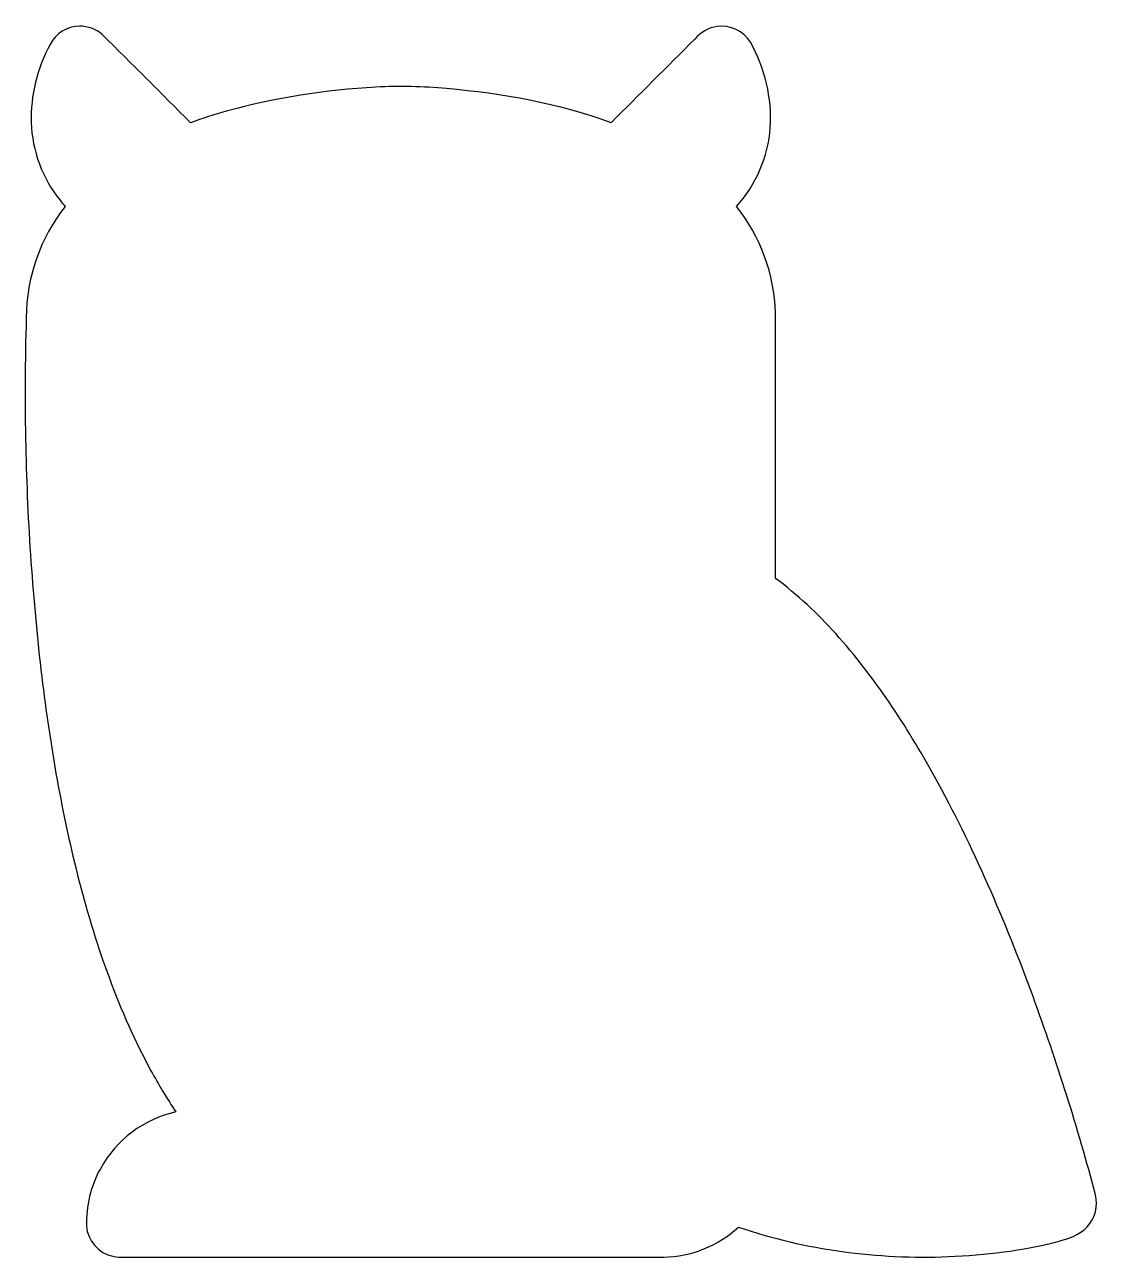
# Model space of a CAD drawing. Extents: x 0 to 82.3, y -0.2 to 94.4.
import ezdxf

# ---------------------------------------------------------------- set-up
doc = ezdxf.new("R2010")
doc.units = 0
doc.layers.get('0').update_dxf_attribs({"linetype": 'CONTINUOUS'})

msp = doc.modelspace()

# ---------------------------------------------------------------- linework, layer by layer
at = {"color": 7}
msp.add_lwpolyline([(4.168792, 94.327747)], close=True, dxfattribs=at)
for points in [[(4.168792, 94.327742), (3.23476, 94.311523), (2.329244, 93.763002), (1.909025, 92.923875)], [(5.913963, 93.68359), (5.43589, 94.109876), (4.80565, 94.327186), (4.168792, 94.327747)], [(12.688173, 86.925094), (10.429432, 89.177154), (8.185373, 91.444724), (5.913963, 93.68359)], [(53.051303, 94.303781), (52.378763, 94.222194), (51.774243, 93.844724), (51.330711, 93.343026)], [(55.585874, 93.106144), (55.067251, 93.954285), (54.035828, 94.440394), (53.051303, 94.303781)], [(1.909025, 92.923875), (0.928156, 91.097689), (0.409176, 89.013723), (0.468382, 86.938881)], [(51.330711, 93.343026), (49.188268, 91.204324), (47.048102, 89.064), (44.907927, 86.923027)], [(57.107586, 86.54335), (57.260341, 88.817122), (56.695402, 91.122059), (55.585874, 93.106144)], [(26.889323, 89.651018), (23.016855, 89.433988), (19.156381, 88.85374), (15.41824, 87.809353)], [(32.296784, 89.542038), (30.499431, 89.697664), (28.691242, 89.771152), (26.889323, 89.651018)], [(44.907927, 86.923027), (40.858861, 88.402208), (36.581549, 89.170709), (32.296784, 89.542038)], [(15.41824, 87.809353), (14.49762, 87.548823), (13.585323, 87.257847), (12.688173, 86.925094)], [(0.468382, 86.938881), (0.539351, 84.785392), (1.321319, 82.66316), (2.676854, 80.986841)], [(54.528533, 80.516697), (56.008763, 82.17607), (56.960256, 84.317706), (57.107586, 86.54335)], [(3.074285, 80.512041), (1.159182, 78.112033), (0.092647, 75.057634), (0.084, 71.988091)], [(2.676854, 80.986841), (2.804314, 80.824471), (2.937529, 80.666592), (3.074285, 80.512041)], [(57.51246, 72.382145), (57.424512, 75.319786), (56.358183, 78.217523), (54.528533, 80.516697)], [(0.084, 71.988091), (-0.002931, 68.710288), (-0.032287, 65.43057), (0.043612, 62.15223)], [(57.519048, 52.012482), (57.517461, 58.802347), (57.524393, 65.592405), (57.51246, 72.382145)], [(0.043612, 62.15223), (0.170786, 56.240922), (0.584095, 50.336946), (1.277506, 44.463805)], [(62.122536, 47.780308), (60.729279, 49.33518), (59.19429, 50.765116), (57.519048, 52.012482)], [(69.696076, 36.84097), (67.540739, 40.722793), (65.095903, 44.47112), (62.122536, 47.780308)], [(1.277506, 44.463805), (1.918039, 39.191551), (2.820073, 33.943808), (4.146721, 28.798575)], [(77.248462, 19.971786), (75.120931, 25.757405), (72.680005, 31.441621), (69.696076, 36.84097)], [(4.146721, 28.798575), (5.453287, 23.785782), (7.163509, 18.846372), (9.645463, 14.28608)], [(82.028368, 4.786219), (80.685978, 9.922303), (79.072871, 14.986708), (77.248462, 19.971786)], [(9.645463, 14.28608), (10.237487, 13.207141), (10.872657, 12.151498), (11.561108, 11.131232)], [(11.561108, 11.131232), (9.123086, 10.60736), (6.951797, 8.979314), (5.767469, 6.784565)], [(5.767469, 6.784565), (5.03598, 5.445948), (4.655374, 3.910559), (4.703743, 2.385)], [(81.394088, 2.326085), (82.014499, 2.965322), (82.250753, 3.927326), (82.028368, 4.786219)], [(4.703743, 2.385), (4.781927, 1.281105), (5.643075, 0.286348), (6.731944, 0.071438)], [(48.943208, 0.008771), (51.047763, 0.04654), (53.12796, 0.873215), (54.673741, 2.303866)], [(54.673741, 2.303866), (59.829909, 0.537567), (65.323755, -0.159994), (70.761535, 0.044558)], [(79.17092, 1.210546), (79.967404, 1.442837), (80.816616, 1.691162), (81.394088, 2.326085)], [(70.761535, 0.044558), (73.591858, 0.165148), (76.42734, 0.485434), (79.17092, 1.210546)], [(6.731944, 0.071438), (7.334655, -0.052485), (7.954291, 0.027488), (8.564701, 0.004776)], [(8.564701, 0.004776), (22.024193, 0.006099), (35.483763, 0.001812), (48.943208, 0.008771)]]:
    msp.add_open_spline(points, degree=3, dxfattribs=at)

doc.saveas('drawing.dxf')
